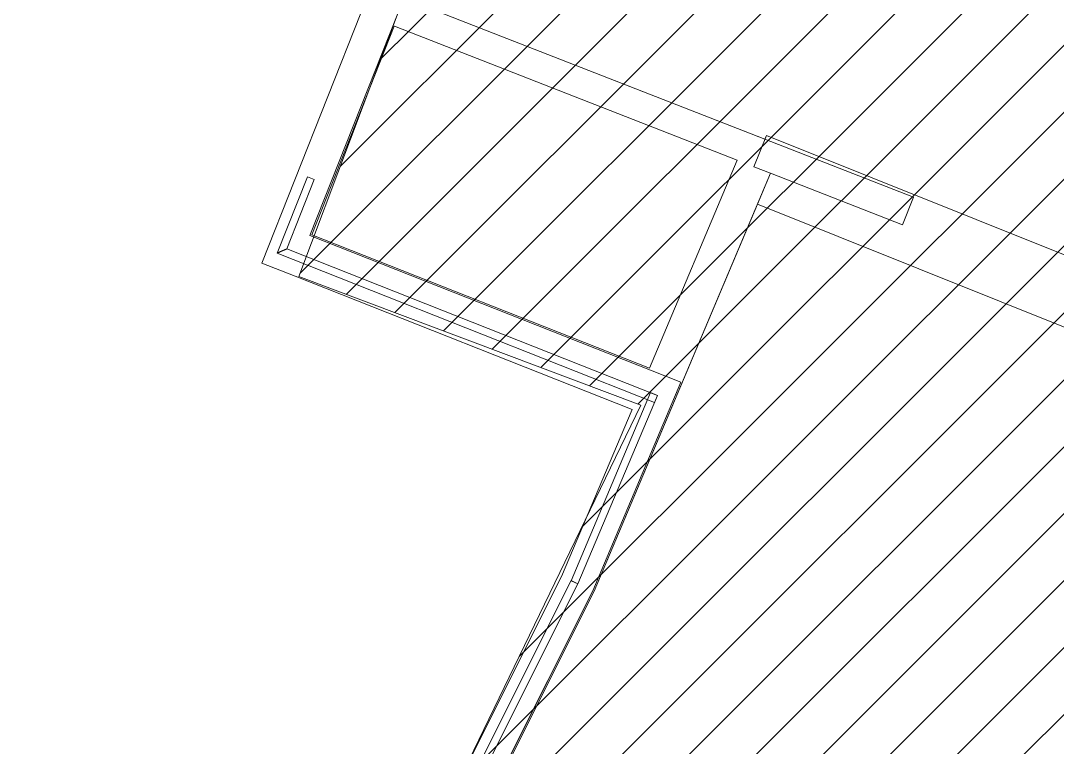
# Model space of a CAD drawing. Header units: metres. Extents: x -207 to 292, y -187 to 169.
# Drawn here: x -130.71 to -123.75, y -75.44 to -70.56 of the extents above; entities that cross this region are included whole.
import ezdxf

# ---------------------------------------------------------------- set-up
doc = ezdxf.new("R2010")
doc.units = ezdxf.units.M
for name, color, linetype, lineweight in [('A-FLOR', 7, 'Continuous', 9), ('A-FLOR-HRAL', 7, 'Continuous', 9), ('A-WALL', 7, 'Continuous', 9), ('ACHURADO', 7, 'Continuous', 9), ('C-BLDG-PADS', 7, 'Continuous', 9), ('C-TOPO', 7, 'Continuous', 9), ('EQUIPOS PIS', 7, 'Continuous', 9)]:
    doc.layers.add(name, color=color, linetype=linetype, lineweight=lineweight)
doc.layers.add('PR10-ARQ-PL-001-Emplazamiento-C-1_dwg', color=7, linetype='Continuous', lineweight=9, true_color=0x767676)

# ---------------------------------------------------------------- blocks, each defined once
blk = doc.blocks.new('Railing - Railing-2142996-PLANTA EMPLAZAMIENTO ACTUALIZADO')
at = {"layer": 'A-FLOR-HRAL'}
for p, q in [((-128.7833, -71.6085), (-128.9858, -72.1203)), ((-128.7833, -71.6085), (-128.9858, -72.1203)), ((-128.921, -72.0922), (-128.7368, -71.6269)), ((-128.921, -72.0922), (-128.7368, -71.6269)), ((-128.7368, -71.6269), (-128.7833, -71.6085)), ((-128.7368, -71.6269), (-128.7833, -71.6085)), ((-128.7368, -71.6269), (-128.7833, -71.6085)), ((-128.7368, -71.6269), (-128.7833, -71.6085)), ((-128.9858, -72.1203), (-126.4544, -73.1221)), ((-128.9858, -72.1203), (-126.4544, -73.1221)), ((-126.436, -73.0756), (-128.921, -72.0922)), ((-126.436, -73.0756), (-128.921, -72.0922)), ((-126.4544, -73.1221), (-126.436, -73.0756)), ((-126.4544, -73.1221), (-126.436, -73.0756)), ((-126.4544, -73.1221), (-126.436, -73.0756)), ((-126.4544, -73.1221), (-126.436, -73.0756))]:
    blk.add_line(p, q, dxfattribs=at)
for points in [[(-128.921, -72.0922), (-128.921, -72.0923), (-128.9215, -72.0925), (-128.9233, -72.0933), (-128.9252, -72.0941), (-128.9272, -72.0949), (-128.929, -72.0957), (-128.9309, -72.0966), (-128.9336, -72.0977), (-128.9365, -72.099), (-128.939, -72.1001), (-128.941, -72.1009), (-128.943, -72.1018), (-128.945, -72.1027), (-128.9471, -72.1035), (-128.9492, -72.1045), (-128.9513, -72.1054), (-128.9534, -72.1063), (-128.9555, -72.1072), (-128.9576, -72.1081), (-128.9597, -72.109), (-128.9618, -72.1099), (-128.9638, -72.1108), (-128.9658, -72.1117), (-128.9678, -72.1125), (-128.9696, -72.1133), (-128.9714, -72.1141), (-128.9737, -72.1151), (-128.9759, -72.116), (-128.9778, -72.1169), (-128.9796, -72.1176), (-128.9816, -72.1185), (-128.9835, -72.1193), (-128.9853, -72.1201), (-128.9858, -72.1203), (-128.9858, -72.1203)], [(-128.9858, -72.1203), (-128.9858, -72.1203), (-128.9853, -72.1201), (-128.9835, -72.1193), (-128.9816, -72.1185), (-128.9796, -72.1176), (-128.9778, -72.1169), (-128.9759, -72.116), (-128.9732, -72.1149), (-128.9703, -72.1136), (-128.9678, -72.1125), (-128.9658, -72.1117), (-128.9638, -72.1108), (-128.9618, -72.1099), (-128.9597, -72.109), (-128.9576, -72.1081), (-128.9555, -72.1072), (-128.9534, -72.1063), (-128.9513, -72.1054), (-128.9492, -72.1045), (-128.9471, -72.1035), (-128.945, -72.1027), (-128.943, -72.1018), (-128.941, -72.1009), (-128.939, -72.1001), (-128.9372, -72.0993), (-128.9354, -72.0985), (-128.9331, -72.0975), (-128.9309, -72.0966), (-128.929, -72.0957), (-128.9272, -72.0949), (-128.9252, -72.0941), (-128.9233, -72.0933), (-128.9215, -72.0925), (-128.921, -72.0923), (-128.921, -72.0922)], [(-128.921, -72.0922), (-128.921, -72.0923), (-128.9215, -72.0925), (-128.9233, -72.0933), (-128.9252, -72.0941), (-128.9272, -72.0949), (-128.929, -72.0957), (-128.9309, -72.0966), (-128.9336, -72.0977), (-128.9365, -72.099), (-128.939, -72.1001), (-128.941, -72.1009), (-128.943, -72.1018), (-128.945, -72.1027), (-128.9471, -72.1035), (-128.9492, -72.1045), (-128.9513, -72.1054), (-128.9534, -72.1063), (-128.9555, -72.1072), (-128.9576, -72.1081), (-128.9597, -72.109), (-128.9618, -72.1099), (-128.9638, -72.1108), (-128.9658, -72.1117), (-128.9678, -72.1125), (-128.9696, -72.1133), (-128.9714, -72.1141), (-128.9737, -72.1151), (-128.9759, -72.116), (-128.9778, -72.1169), (-128.9796, -72.1176), (-128.9816, -72.1185), (-128.9835, -72.1193), (-128.9853, -72.1201), (-128.9858, -72.1203), (-128.9858, -72.1203)], [(-128.9858, -72.1203), (-128.9858, -72.1203), (-128.9853, -72.1201), (-128.9835, -72.1193), (-128.9816, -72.1185), (-128.9796, -72.1176), (-128.9778, -72.1169), (-128.9759, -72.116), (-128.9732, -72.1149), (-128.9703, -72.1136), (-128.9678, -72.1125), (-128.9658, -72.1117), (-128.9638, -72.1108), (-128.9618, -72.1099), (-128.9597, -72.109), (-128.9576, -72.1081), (-128.9555, -72.1072), (-128.9534, -72.1063), (-128.9513, -72.1054), (-128.9492, -72.1045), (-128.9471, -72.1035), (-128.945, -72.1027), (-128.943, -72.1018), (-128.941, -72.1009), (-128.939, -72.1001), (-128.9372, -72.0993), (-128.9354, -72.0985), (-128.9331, -72.0975), (-128.9309, -72.0966), (-128.929, -72.0957), (-128.9272, -72.0949), (-128.9252, -72.0941), (-128.9233, -72.0933), (-128.9215, -72.0925), (-128.921, -72.0923), (-128.921, -72.0922)]]:
    blk.add_open_spline(points, degree=3, knots=[0, 0, 0, 0, 0.083333, 0.125, 0.166667, 0.208333, 0.229167, 0.25, 0.291667, 0.333333, 0.354167, 0.375, 0.395833, 0.416667, 0.4375, 0.458333, 0.479167, 0.5, 0.520833, 0.541667, 0.5625, 0.583333, 0.604167, 0.625, 0.645833, 0.666667, 0.6875, 0.708333, 0.75, 0.770833, 0.791667, 0.833333, 0.875, 0.916667, 1, 1, 1, 1], dxfattribs=at)
blk = doc.blocks.new('Railing - Railing-2143150-PLANTA EMPLAZAMIENTO ACTUALIZADO')
at = {"layer": 'A-FLOR-HRAL'}
for p, q in [((-126.4821, -73.0562), (-127.0152, -74.3205)), ((-126.4821, -73.0562), (-127.0152, -74.3205)), ((-126.436, -73.0756), (-126.4821, -73.0562)), ((-126.436, -73.0756), (-126.4821, -73.0562)), ((-126.436, -73.0756), (-126.4821, -73.0562)), ((-126.436, -73.0756), (-126.4821, -73.0562)), ((-126.9691, -74.3399), (-126.436, -73.0756)), ((-126.9691, -74.3399), (-126.436, -73.0756)), ((-127.0152, -74.3205), (-126.9691, -74.3399)), ((-127.0152, -74.3205), (-126.9691, -74.3399)), ((-127.0152, -74.3205), (-126.9691, -74.3399)), ((-127.0152, -74.3205), (-126.9691, -74.3399))]:
    blk.add_line(p, q, dxfattribs=at)
blk = doc.blocks.new('Railing - Railing-2143168-PLANTA EMPLAZAMIENTO ACTUALIZADO')
at = {"layer": 'A-FLOR-HRAL'}
for p, q in [((-127.0139, -74.3175), (-128.3186, -76.9242)), ((-127.0139, -74.3175), (-128.3186, -76.9242)), ((-128.2507, -76.9002), (-126.9691, -74.3399)), ((-128.2507, -76.9002), (-126.9691, -74.3399)), ((-126.9691, -74.3399), (-127.0139, -74.3175)), ((-126.9691, -74.3399), (-127.0139, -74.3175)), ((-126.9691, -74.3399), (-127.0139, -74.3175)), ((-126.9691, -74.3399), (-127.0139, -74.3175)), ((-128.3186, -76.9242), (-122.6382, -79.5102)), ((-128.3186, -76.9242), (-122.6382, -79.5102)), ((-122.6175, -79.4647), (-128.2507, -76.9002)), ((-122.6175, -79.4647), (-128.2507, -76.9002)), ((-122.6382, -79.5102), (-122.6175, -79.4647)), ((-122.6382, -79.5102), (-122.6175, -79.4647)), ((-122.6382, -79.5102), (-122.6175, -79.4647)), ((-122.6382, -79.5102), (-122.6175, -79.4647))]:
    blk.add_line(p, q, dxfattribs=at)
for points in [[(-128.2507, -76.9002), (-128.2507, -76.9002), (-128.2513, -76.9004), (-128.2532, -76.9011), (-128.2552, -76.9018), (-128.2572, -76.9025), (-128.2591, -76.9032), (-128.2611, -76.9039), (-128.2639, -76.9049), (-128.267, -76.906), (-128.2696, -76.9069), (-128.2717, -76.9076), (-128.2737, -76.9084), (-128.2759, -76.9091), (-128.278, -76.9099), (-128.2802, -76.9107), (-128.2825, -76.9115), (-128.2847, -76.9122), (-128.2869, -76.913), (-128.2891, -76.9138), (-128.2913, -76.9146), (-128.2935, -76.9153), (-128.2956, -76.9161), (-128.2977, -76.9168), (-128.2997, -76.9176), (-128.3017, -76.9182), (-128.3036, -76.9189), (-128.306, -76.9198), (-128.3082, -76.9206), (-128.3102, -76.9213), (-128.3121, -76.9219), (-128.3142, -76.9227), (-128.3161, -76.9234), (-128.3181, -76.924), (-128.3186, -76.9242), (-128.3186, -76.9242)], [(-128.3186, -76.9242), (-128.3186, -76.9242), (-128.3181, -76.924), (-128.3161, -76.9234), (-128.3142, -76.9227), (-128.3121, -76.9219), (-128.3102, -76.9213), (-128.3082, -76.9206), (-128.3054, -76.9196), (-128.3023, -76.9185), (-128.2997, -76.9176), (-128.2977, -76.9168), (-128.2956, -76.9161), (-128.2935, -76.9153), (-128.2913, -76.9146), (-128.2891, -76.9138), (-128.2869, -76.913), (-128.2847, -76.9122), (-128.2825, -76.9115), (-128.2802, -76.9107), (-128.278, -76.9099), (-128.2759, -76.9091), (-128.2737, -76.9084), (-128.2717, -76.9076), (-128.2696, -76.9069), (-128.2677, -76.9062), (-128.2658, -76.9056), (-128.2634, -76.9047), (-128.2611, -76.9039), (-128.2591, -76.9032), (-128.2572, -76.9025), (-128.2552, -76.9018), (-128.2532, -76.9011), (-128.2513, -76.9004), (-128.2507, -76.9002), (-128.2507, -76.9002)], [(-128.2507, -76.9002), (-128.2507, -76.9002), (-128.2513, -76.9004), (-128.2532, -76.9011), (-128.2552, -76.9018), (-128.2572, -76.9025), (-128.2591, -76.9032), (-128.2611, -76.9039), (-128.2639, -76.9049), (-128.267, -76.906), (-128.2696, -76.9069), (-128.2717, -76.9076), (-128.2737, -76.9084), (-128.2759, -76.9091), (-128.278, -76.9099), (-128.2802, -76.9107), (-128.2825, -76.9115), (-128.2847, -76.9122), (-128.2869, -76.913), (-128.2891, -76.9138), (-128.2913, -76.9146), (-128.2935, -76.9153), (-128.2956, -76.9161), (-128.2977, -76.9168), (-128.2997, -76.9176), (-128.3017, -76.9182), (-128.3036, -76.9189), (-128.306, -76.9198), (-128.3082, -76.9206), (-128.3102, -76.9213), (-128.3121, -76.9219), (-128.3142, -76.9227), (-128.3161, -76.9234), (-128.3181, -76.924), (-128.3186, -76.9242), (-128.3186, -76.9242)], [(-128.3186, -76.9242), (-128.3186, -76.9242), (-128.3181, -76.924), (-128.3161, -76.9234), (-128.3142, -76.9227), (-128.3121, -76.9219), (-128.3102, -76.9213), (-128.3082, -76.9206), (-128.3054, -76.9196), (-128.3023, -76.9185), (-128.2997, -76.9176), (-128.2977, -76.9168), (-128.2956, -76.9161), (-128.2935, -76.9153), (-128.2913, -76.9146), (-128.2891, -76.9138), (-128.2869, -76.913), (-128.2847, -76.9122), (-128.2825, -76.9115), (-128.2802, -76.9107), (-128.278, -76.9099), (-128.2759, -76.9091), (-128.2737, -76.9084), (-128.2717, -76.9076), (-128.2696, -76.9069), (-128.2677, -76.9062), (-128.2658, -76.9056), (-128.2634, -76.9047), (-128.2611, -76.9039), (-128.2591, -76.9032), (-128.2572, -76.9025), (-128.2552, -76.9018), (-128.2532, -76.9011), (-128.2513, -76.9004), (-128.2507, -76.9002), (-128.2507, -76.9002)]]:
    blk.add_open_spline(points, degree=3, knots=[0, 0, 0, 0, 0.083333, 0.125, 0.166667, 0.208333, 0.229167, 0.25, 0.291667, 0.333333, 0.354167, 0.375, 0.395833, 0.416667, 0.4375, 0.458333, 0.479167, 0.5, 0.520833, 0.541667, 0.5625, 0.583333, 0.604167, 0.625, 0.645833, 0.666667, 0.6875, 0.708333, 0.75, 0.770833, 0.791667, 0.833333, 0.875, 0.916667, 1, 1, 1, 1], dxfattribs=at)
blk = doc.blocks.new('YADRAN_LASQUEMAS_ARQ_MO_004_PLANTA LODOS_rvt-1-PLANTA EMPLAZAMIENTO ACTUALIZADO')
at = {"layer": 'A-FLOR'}
for p, q in [((-128.7672, -72.0025), (-128.1817, -70.5232)), ((-128.1817, -70.5232), (-128.7672, -72.0025)), ((-126.2793, -72.9871), (-128.7672, -72.0025)), ((-128.7672, -72.0025), (-126.2793, -72.9871)), ((-126.8692, -74.3859), (-126.2793, -72.9871)), ((-126.2793, -72.9871), (-126.8692, -74.3859)), ((-128.1013, -76.8474), (-126.8692, -74.3859)), ((-126.8692, -74.3859), (-128.1013, -76.8474))]:
    blk.add_line(p, q, dxfattribs=at)
at = {"layer": 'A-WALL'}
for p, q in [((-128.1271, -70.4111), (-124.7188, -71.7448)), ((-125.7143, -71.3552), (-128.1271, -70.4111)), ((-128.4238, -70.5098), (-129.0877, -72.1876)), ((-129.0877, -72.1876), (-128.4238, -70.5098)), ((-128.2003, -70.5973), (-128.7542, -71.9969)), ((-128.7542, -71.9969), (-128.2003, -70.5973)), ((-128.2, -70.5974), (-128.2003, -70.5973)), ((-128.2003, -70.5973), (-128.2, -70.5974)), ((-125.9006, -71.4971), (-128.2, -70.5974)), ((-128.2, -70.5974), (-125.9006, -71.4971)), ((-125.7888, -71.5409), (-125.7044, -71.3307)), ((-125.7044, -71.3307), (-125.7888, -71.5409)), ((-125.7143, -71.3552), (-125.7044, -71.3307)), ((-125.7044, -71.3307), (-125.7143, -71.3552)), ((-124.7188, -71.7448), (-125.7143, -71.3552)), ((-118.4507, -74.2422), (-125.7044, -71.3307)), ((-125.7044, -71.3307), (-118.4415, -74.246)), ((-118.4415, -74.246), (-125.7044, -71.3307)), ((-125.7044, -71.3307), (-118.4507, -74.2422)), ((-125.9006, -71.4971), (-126.4893, -72.8932)), ((-126.4893, -72.8932), (-125.9006, -71.4971)), ((-125.6771, -71.5846), (-126.8601, -74.3901)), ((-125.7888, -71.5409), (-125.6771, -71.5846)), ((-125.6771, -71.5846), (-125.7888, -71.5409)), ((-125.6771, -71.5846), (-125.7643, -71.7915)), ((-125.6771, -71.5846), (-125.7643, -71.7915)), ((-125.7643, -71.7915), (-125.6771, -71.5846)), ((-124.7917, -71.931), (-125.6771, -71.5846)), ((-125.6771, -71.5846), (-124.7917, -71.931)), ((-126.8601, -74.3901), (-125.7643, -71.7915)), ((-118.599, -74.6677), (-125.7643, -71.7915)), ((-125.7643, -71.7915), (-118.5897, -74.6714)), ((-118.5897, -74.6714), (-125.7643, -71.7915)), ((-125.7643, -71.7915), (-118.599, -74.6677)), ((-124.7917, -71.931), (-124.7188, -71.7448)), ((-124.7188, -71.7448), (-124.7917, -71.931)), ((-128.7542, -71.9969), (-126.4893, -72.8932)), ((-126.4893, -72.8932), (-128.7542, -71.9969)), ((-128.8646, -72.2759), (-129.0877, -72.1876)), ((-129.0877, -72.1876), (-128.8646, -72.2759)), ((-128.8646, -72.2759), (-126.6059, -73.1697)), ((-126.6059, -73.1697), (-128.8646, -72.2759)), ((-126.6059, -73.1697), (-127.0782, -74.2897)), ((-127.0782, -74.2897), (-126.6059, -73.1697)), ((-127.0782, -74.2897), (-128.3062, -76.7431)), ((-128.3062, -76.7431), (-127.0782, -74.2897)), ((-126.8601, -74.3901), (-128.0877, -76.8426)), ((-128.0877, -76.8426), (-126.8601, -74.3901))]:
    blk.add_line(p, q, dxfattribs=at)
at = {"layer": 'A-FLOR-HRAL', "lineweight": 9}
for name in ['Railing - Railing-2142996-PLANTA EMPLAZAMIENTO ACTUALIZADO', 'Railing - Railing-2143150-PLANTA EMPLAZAMIENTO ACTUALIZADO', 'Railing - Railing-2143168-PLANTA EMPLAZAMIENTO ACTUALIZADO']:
    blk.add_blockref(name, (0, 0), dxfattribs=at)
blk = doc.blocks.new('PR10-ARQ-PL-001-Emplazamiento-C-1_dwg-674643-PLANTA EMPLAZAMIENTO ACTUALIZADO')
at = {"lineweight": 9, "true_color": 0x0000ff}
h = blk.add_hatch(dxfattribs=at)
h.set_pattern_fill('FP_4', color=5, style=0, pattern_type=2)
h.set_pattern_definition([(45, (0, 0), (-0.2245064, 0.2245064), [])])
h.paths.add_polyline_path([(-120.4212, -79.8177), (-117.3001, -76.9591), (-118.6352, -75.4669), (-118.2865, -74.4644), (-115.4009, -75.566), (-110.2998, -62.6213), (-123.251, -57.3999), (-128.8401, -72.2784), (-126.5459, -73.1402), (-128.3792, -76.9308), (-122.5854, -79.5687), (-121.5204, -78.7046)])
at = {"layer": 'ACHURADO'}
h = blk.add_hatch(dxfattribs=at)
h.set_pattern_fill('FP_1', color=256, style=0, pattern_type=2)
h.set_pattern_definition([(90, (-655750.258, -5498481.082), (-3.592, 3.592), [0.9525, -6.232]), (45, (-655750.258, -5498481.082), (-3.5921024484, 3.5921024484), [0.9525, -4.127]), (135, (-655750.258, -5498481.082), (-3.5921024484, -3.5921024484), [0.9525, -4.127])])
h.paths.add_polyline_path([(-94.0857, -119.1647), (-91.0316, -70.4234), (-99.6949, -67.0219), (-98.7193, -64.5656), (-118.9604, -56.6183), (-118.6494, -55.8351), (-118.855, -55.5145), (-118.616, -54.9128), (-118.2767, -54.8967), (-110.0099, -34.083), (-113.2353, -35.2601), (-115.9325, -41.8431), (-119.8563, -51.1758), (-122.9233, -49.8901), (-125.3307, -55.6328), (-128.9125, -54.1313), (-126.5052, -48.3886), (-126.6323, -48.3353), (-127.8621, -43.6788), (-150.258, -47.7078), (-150.258, -66.4052), (-137.1396, -85.3506), (-95.2561, -118.2455)])
h.paths.add_polyline_path([(-120.4212, -79.8177), (-121.5204, -78.7046), (-122.5854, -79.5687), (-128.3792, -76.9308), (-126.5459, -73.1402), (-128.8401, -72.2784), (-126.4155, -65.8241), (-128.2699, -65.1341), (-127.1647, -62.1639), (-125.3011, -62.8573), (-123.251, -57.3999), (-110.2998, -62.6213), (-115.4009, -75.566), (-118.2865, -74.4644), (-118.6352, -75.4669), (-117.3001, -76.9591), (-119.2059, -78.7046)])
h.paths.add_polyline_path([(-126.4585, -61.9423), (-126.5726, -61.9363), (-126.7958, -61.8889), (-126.9024, -61.848), (-127.0042, -61.7961), (-127.1086, -61.727), (-127.1888, -61.662), (-127.2696, -61.5812), (-127.3415, -61.4924), (-127.4037, -61.3966), (-127.4556, -61.2948), (-127.4965, -61.1882), (-127.5261, -61.0778), (-127.544, -60.965), (-127.5499, -60.8509), (-127.544, -60.7368), (-127.5261, -60.624), (-127.4965, -60.5136), (-127.4556, -60.4069), (-127.4037, -60.3051), (-127.3415, -60.2093), (-127.2696, -60.1206), (-127.1888, -60.0398), (-127.1, -59.9679), (-127.0042, -59.9057), (-126.9024, -59.8538), (-126.6854, -59.7833), (-126.5459, -59.764), (-126.4585, -59.7594), (-126.3444, -59.7654), (-126.2316, -59.7833), (-126.1212, -59.8128), (-126.0146, -59.8538), (-125.9128, -59.9057), (-125.817, -59.9679), (-125.7282, -60.0398), (-125.6474, -60.1206), (-125.5755, -60.2093), (-125.5133, -60.3051), (-125.4614, -60.4069), (-125.4205, -60.5136), (-125.3909, -60.624), (-125.373, -60.7368), (-125.367, -60.8509), (-125.373, -60.965), (-125.3909, -61.0778), (-125.4205, -61.1882), (-125.4614, -61.2948), (-125.5133, -61.3966), (-125.5755, -61.4924), (-125.6474, -61.5812), (-125.7282, -61.662), (-125.817, -61.7339), (-125.9128, -61.7961), (-126.0762, -61.8716), (-126.1212, -61.8889), (-126.2316, -61.9185), (-126.3444, -61.9363)])
h.paths.add_polyline_path([(-121.4164, -57.9626), (-121.431, -57.9607), (-121.431, -57.9275), (-121.4029, -57.9391)])
h.paths.add_polyline_path([(-121.487, -57.9347), (-121.5016, -57.9328), (-121.5016, -57.8996), (-121.4735, -57.9112)])
h.paths.add_polyline_path([(-121.5483, -57.9105), (-121.5628, -57.9086), (-121.5628, -57.8753), (-121.5347, -57.887)])
h.paths.add_polyline_path([(-121.6199, -57.8822), (-121.6345, -57.8802), (-121.6345, -57.847), (-121.6064, -57.8587)])
h.paths.add_polyline_path([(-119.4909, -57.0245), (-120.3841, -56.6393), (-120.449, -56.79), (-120.8807, -56.6039), (-120.7243, -56.2412), (-120.2927, -56.4273), (-120.3539, -56.5694), (-119.4607, -56.9545)])
h.paths.add_polyline_path([(-120.5718, -56.6383), (-120.5111, -56.6167), (-120.4868, -56.595), (-120.6004, -56.5435), (-120.6066, -56.5114), (-120.5883, -56.4843), (-120.5673, -56.4773), (-120.4566, -56.5251), (-120.4667, -56.4614), (-120.5069, -56.411), (-120.5666, -56.3869), (-120.6305, -56.3954), (-120.6819, -56.4343), (-120.7074, -56.4935), (-120.7004, -56.5576), (-120.6628, -56.6099), (-120.6042, -56.6368)])
at = {"layer": 'C-BLDG-PADS', "flags": 128}
blk.add_lwpolyline([(-123.158, -57.6844), (-110.5171, -62.6803), (-115.4842, -75.3773), (-118.4353, -74.2282), (-118.972, -75.769), (-117.7177, -77.1103), (-120.4645, -79.4735), (-121.4923, -78.3258), (-122.6368, -79.3351), (-128.1013, -76.8474), (-126.8692, -74.3859), (-126.2793, -72.9871), (-128.7672, -72.0025), (-128.1817, -70.5232)], close=True, dxfattribs=at)
at = {"layer": 'C-TOPO', "flags": 128}
for points in [[(-128.1013, -76.8474), (-126.8692, -74.3859), (-126.2793, -72.9871), (-128.7672, -72.0025), (-128.1817, -70.5232), (-123.158, -57.6844)], [(-128.1013, -76.8474), (-126.8692, -74.3859), (-126.2793, -72.9871), (-128.7672, -72.0025), (-128.2284, -70.6412), (-128.1817, -70.5232), (-127.3569, -68.4152), (-125.856, -64.5796), (-125.147, -62.7676), (-124.7766, -61.821), (-124.5102, -61.1402), (-123.6871, -59.0365)], [(-128.1013, -76.8474), (-126.8692, -74.3859), (-126.2793, -72.9871), (-128.7672, -72.0025), (-128.2284, -70.6412), (-128.1817, -70.5232), (-127.3569, -68.4152), (-125.856, -64.5796), (-125.147, -62.7676), (-124.7766, -61.821), (-124.5102, -61.1402), (-123.6871, -59.0365)], [(-123.6871, -59.0365), (-124.5102, -61.1402), (-124.7766, -61.821), (-125.147, -62.7676), (-125.856, -64.5796), (-127.3569, -68.4152), (-128.1817, -70.5232), (-128.2284, -70.6412), (-128.7672, -72.0025), (-126.2793, -72.9871), (-126.8692, -74.3859), (-128.1013, -76.8474)]]:
    blk.add_lwpolyline(points, dxfattribs=at)
at = {"layer": 'EQUIPOS PIS', "flags": 128}
blk.add_lwpolyline([(-118.1704, -75.9863), (-122.5854, -79.5687), (-128.3792, -76.9308), (-126.5459, -73.1402), (-128.8401, -72.2784), (-126.4155, -65.8241), (-126.3606, -65.6778)], dxfattribs=at)

msp = doc.modelspace()

# ---------------------------------------------------------------- linework, layer by layer
at = {"layer": 'C-BLDG-PADS'}
for p, q in [((-128.7672, -72.0025), (-128.1817, -70.5232)), ((-126.2793, -72.9871), (-128.7672, -72.0025)), ((-126.8692, -74.3859), (-126.2793, -72.9871)), ((-128.1013, -76.8474), (-126.8692, -74.3859))]:
    msp.add_line(p, q, dxfattribs=at)
at = {"layer": 'C-TOPO'}
for p, q in [((-128.1817, -70.5232), (-128.7672, -72.0025)), ((-128.2284, -70.6412), (-128.1817, -70.5232)), ((-128.1817, -70.5232), (-128.2284, -70.6412)), ((-128.1817, -70.5232), (-128.2284, -70.6412)), ((-128.7672, -72.0025), (-128.2284, -70.6412)), ((-128.2284, -70.6412), (-128.7672, -72.0025)), ((-128.2284, -70.6412), (-128.7672, -72.0025)), ((-126.2793, -72.9871), (-128.7672, -72.0025)), ((-128.7672, -72.0025), (-126.2793, -72.9871)), ((-128.7672, -72.0025), (-126.2793, -72.9871)), ((-128.7672, -72.0025), (-126.2793, -72.9871)), ((-126.8692, -74.3859), (-126.2793, -72.9871)), ((-126.2793, -72.9871), (-126.8692, -74.3859)), ((-126.2793, -72.9871), (-126.8692, -74.3859)), ((-126.2793, -72.9871), (-126.8692, -74.3859)), ((-128.1013, -76.8474), (-126.8692, -74.3859)), ((-126.8692, -74.3859), (-128.1013, -76.8474)), ((-126.8692, -74.3859), (-128.1013, -76.8474)), ((-126.8692, -74.3859), (-128.1013, -76.8474))]:
    msp.add_line(p, q, dxfattribs=at)

# ---------------------------------------------------------------- block references
at = {"lineweight": 5}
msp.add_blockref('YADRAN_LASQUEMAS_ARQ_MO_004_PLANTA LODOS_rvt-1-PLANTA EMPLAZAMIENTO ACTUALIZADO', (0, 0), dxfattribs=at)
at = {"layer": 'PR10-ARQ-PL-001-Emplazamiento-C-1_dwg', "color": 7}
msp.add_blockref('PR10-ARQ-PL-001-Emplazamiento-C-1_dwg-674643-PLANTA EMPLAZAMIENTO ACTUALIZADO', (0, 0), dxfattribs=at)

doc.saveas('drawing.dxf')
